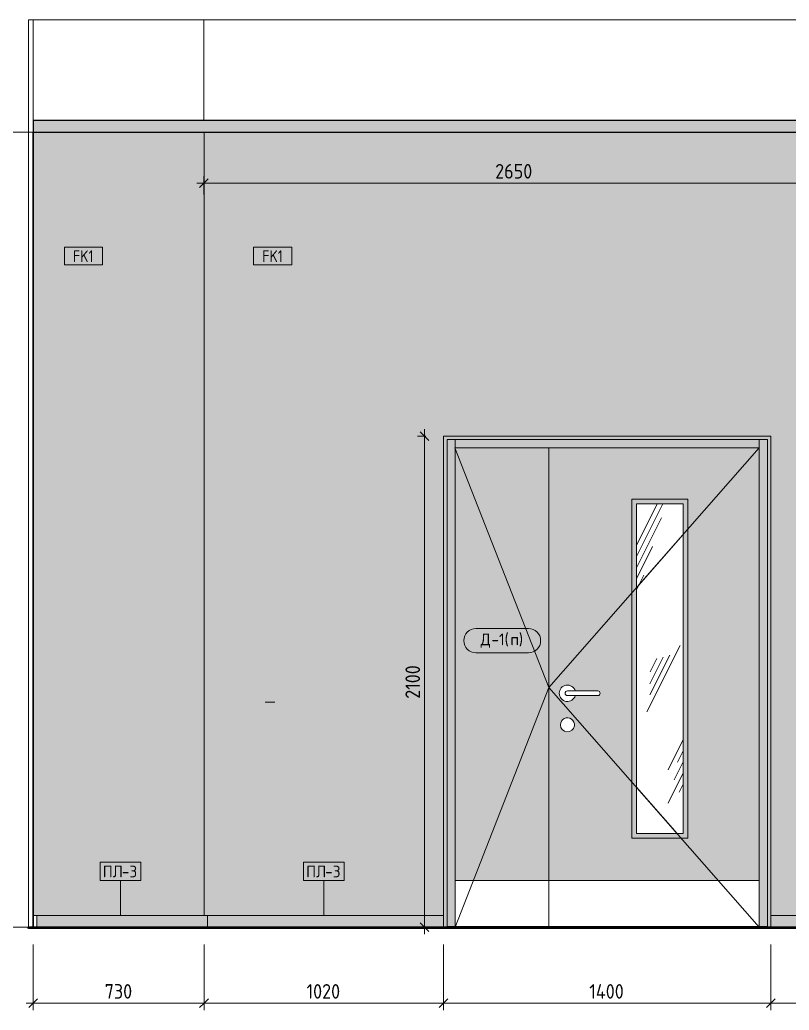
# Model space of a CAD drawing. Header units: millimetres. Extents: x 36646 to 169412, y -1987 to 12080.
# Drawn here: x 128357 to 131647, y 3845 to 8080 of the extents above; entities that cross this region are included whole.
import ezdxf

# ---------------------------------------------------------------- set-up
doc = ezdxf.new("R2010")
doc.units = ezdxf.units.MM
for name, color, linetype, lineweight in [('A-ANNO-DIMS', 7, 'Continuous', 9), ('A-ANNO-DIMS-25', 7, 'Continuous', 9), ('A-DETL', 7, 'Continuous', 9), ('A-DOOR', 7, 'Continuous', 9), ('A-DOOR-FRAM-1', 7, 'Continuous', 9), ('A-DOOR-IDEN', 7, 'Continuous', 9), ('A-FLOR', 7, 'Continuous', 9), ('A-GENM', 7, 'Continuous', 9), ('A-GENM-IDEN', 7, 'Continuous', 9), ('A-WALL', 7, 'Continuous', 9), ('A-WALL-IDEN', 7, 'Continuous', 9), ('A-WALL-PATT', 7, 'Continuous', 9), ('G-ANNO-DIMS', 7, 'Continuous', 9), ('I-WALL', 7, 'Continuous', 9), ('Q-SPCQ', 7, 'Continuous', 9)]:
    doc.layers.add(name, color=color, linetype=linetype, lineweight=lineweight)
for name, color, linetype, lineweight, true_color in [('A-CLNG-1', 7, 'Continuous', 9, 0x787878), ('A-CLNG-FNSH-1', 7, 'Continuous', 30, 0x3c3c3c), ('A-FLOR-FNSH-1', 7, 'Continuous', 30, 0x3c3c3c), ('A-WALL-4', 7, 'Continuous', 40, 0x3c3c3c), ('A-WALL-FNSH-2', 7, 'Continuous', 30, 0x3c3c3c), ('Q-SPCQ-1', 1, 'Continuous', 9, 0xff0000)]:
    doc.layers.add(name, color=color, linetype=linetype, lineweight=lineweight, true_color=true_color)
doc.styles.add('GOST Common_1', font='GOST_Common.ttf', dxfattribs={"height": 50})
doc.styles.add('GOST Common_2', font='GOST_Common.ttf', dxfattribs={"width": 0.9, "height": 50})
doc.styles.add('ISOCPEUR_1', font='isocpeur.ttf', dxfattribs={"width": 0.9, "height": 62.5})
doc.dimstyles.new('ISO-2_5_0_9К_БОЛЬШОЙ_2', dxfattribs={"dimscale": 304.8, "dimtxt": 62.248823, "dimasz": 0.123031, "dimexe": 0.098425, "dimexo": 0.246063, "dimgap": 0, "dimtad": 1, "dimdec": 0, "dimrnd": 10, "dimzin": 0, "dimdsep": 46, "dimtxsty": 'ISOCPEUR_1', "dimblk1": 'OBLIQUE', "dimblk2": 'OBLIQUE', "dimsah": 1, "dimcen": 0.09, "dimdle": 0.098425, "dimazin": 0, "dimtfac": 1, "dimtdec": 4, "dimtix": 1, "dimtmove": 0, "dimatfit": 3, "dimfxl": 1, "dimtvp": 1, "dimtolj": 1, "dimtzin": 0, "dimarcsym": 2})

# ---------------------------------------------------------------- blocks, each defined once
blk = doc.blocks.new('110_Дверь_СКБ_2Ст - Д-1 Лестничная клетка EIS60-24319353-Развертка 2_30-4')
at = {"layer": 'A-DOOR'}
blk.add_hatch(color=256, dxfattribs=at).paths.add_polyline_path([(-73614.3, 4400), (-73255, 4400), (-73255, 6250), (-73655, 6250), (-73655, 4400)])
h = blk.add_hatch(color=256, dxfattribs=at)
h.paths.add_polyline_path([(-73255, 4400), (-72355, 4400), (-72355, 6250), (-73255, 6250), (-73255, 4680.4)])
h.paths.add_polyline_path([(-72680, 4600), (-72880, 4600), (-72880, 6010), (-72680, 6010), (-72680, 4680.4)])
h.paths.add_polyline_path([(-73177.1, 5035.1), (-73184.5, 5036.5), (-73191.2, 5039.8), (-73197, 5044.6), (-73201.3, 5050.6), (-73204.1, 5057.6), (-73205, 5065), (-73204, 5072.5), (-73201.3, 5079.5), (-73196.8, 5085.6), (-73190.9, 5090.4), (-73183.7, 5093.7), (-73176.6, 5095), (-73169.1, 5094.4), (-73161.9, 5092), (-73155.6, 5087.9), (-73150.5, 5082.3), (-73147, 5075.6), (-73145.2, 5068.3), (-73145.3, 5060.7), (-73147.3, 5053.5), (-73151, 5047), (-73156.2, 5041.6), (-73162.5, 5037.7), (-73169.7, 5035.5)])
h.paths.add_polyline_path([(-73175.5, 5165), (-73184.5, 5166.3), (-73192.8, 5169.9), (-73199.9, 5175.4), (-73205.4, 5182.7), (-73208.8, 5191), (-73210, 5200), (-73208.8, 5209), (-73205.4, 5217.3), (-73199.9, 5224.6), (-73192.8, 5230.1), (-73183.7, 5233.8), (-73175, 5234.9), (-73166.5, 5234), (-73158.1, 5230.7), (-73150.8, 5225.3), (-73145.1, 5218.3), (-73141.5, 5210), (-73045, 5210), (-73042.4, 5209.7), (-73040, 5208.7), (-73037.9, 5207.1), (-73036.3, 5205), (-73035.3, 5202.6), (-73035, 5200), (-73035.3, 5197.4), (-73036.3, 5195), (-73037.9, 5192.9), (-73040.2, 5191.2), (-73042.4, 5190.3), (-73045, 5190), (-73141.5, 5190), (-73145.1, 5181.7), (-73150.8, 5174.7), (-73158.1, 5169.3), (-73166.5, 5166), (-73175, 5165.1)])
h = blk.add_hatch(dxfattribs=at)
h.set_pattern_fill('FP_29', color=256, style=0, pattern_type=2)
h.set_pattern_definition([(63.435, (63.5, 31.75), (-255.5833, 766.7475), [317.5, -190.5, 317.5, -190.5, -403.903]), (63.435, (63.5, 31.75), (-255.5833, 766.7475), [-1016, 127, -276.903]), (63.435, (47.6, 47.6), (-255.5833, 766.7475), [254, -317.5, 190.5, -190.5, -467.403]), (63.435, (47.6, 47.6), (-255.5833, 766.7475), [-952.5, 222.25, -245.153]), (63.435, (47.6, 95.25), (-255.5833, 766.7475), [190.5, -381, 127, -190.5, -530.903]), (63.435, (47.6, 95.25), (-255.5833, 766.7475), [-889, 285.75, -245.153]), (63.435, (95.25, 47.6), (-255.5833, 766.7475), [190.5, -381, 158.75, -6404.653]), (63.435, (142.9, 95.25), (-255.5833, 766.7475), [95.25, -476.25, 63.5, -6499.903]), (63.435, (63.5, 174.6), (-255.5833, 766.7475), [63.5, -476.25, 63.5, -254, -562.653]), (63.435, (63.5, 174.6), (-255.5833, 766.7475), [-857.25, 158.75, -403.903]), (63.435, (349.25, 127), (-255.5833, 766.7475), [317.5, -476.25, 381, -251.503]), (63.435, (349.25, 79.4), (-255.5833, 766.7475), [444.5, -317.5, 476.25, -188.003]), (63.435, (381, 95.25), (-255.5833, 766.7475), [508, -254, 381, -276.903]), (63.435, (428.6, 142.9), (-255.5833, 766.7475), [317.5, -444.5, 254, -403.903]), (63.435, (381, 238.1), (-255.5833, 766.7475), [158.75, -635, 190.5, -435.653]), (63.435, (476.25, 190.5), (-255.5833, 766.7475), [127, -635, 127, -530.903])])
h.paths.add_polyline_path([(-72880, 4600), (-72680, 4600), (-72680, 6010), (-72880, 6010), (-72880, 4680.4)])
at = {"layer": 'A-DOOR-FRAM-1'}
for points in [[(-73705, 4200), (-73690, 4200), (-73690, 6285), (-72320, 6285), (-72320, 4202), (-72318.3, 4202), (-72318.3, 4200), (-72305, 4200), (-72305, 6300), (-73705, 6300), (-73705, 4210)], [(-73688.3, 4200), (-73688.3, 4202), (-73655, 4202), (-73655, 6285), (-73690, 6285), (-73690, 4200)], [(-73655, 6250), (-72355, 6250), (-72355, 6285), (-73655, 6285)], [(-72322.6, 4202), (-72320, 4202), (-72320, 6285), (-72355, 6285), (-72355, 4202)]]:
    blk.add_hatch(color=256, dxfattribs=at).paths.add_polyline_path(points)
at = {"layer": 'A-DOOR'}
for p, q in [((-73255, 4400), (-73255, 6250)), ((-73255, 4400), (-73255, 6250)), ((-72900, 6030), (-72660, 6030)), ((-72900, 6030), (-72900, 4580)), ((-72660, 6030), (-72660, 4580)), ((-72880, 4600), (-72880, 6010)), ((-72880, 6010), (-72680, 6010)), ((-72680, 6010), (-72680, 4600)), ((-72680, 5878.9), (-72880, 5651.4)), ((-73045, 5210), (-73175, 5210)), ((-73175, 5210), (-73141.5, 5210)), ((-73175, 5190), (-73045, 5190)), ((-73141.5, 5190), (-73175, 5190)), ((-72880, 4797.9), (-72706.2, 4600)), ((-72900, 4580), (-72660, 4580)), ((-72680, 4600), (-72880, 4600)), ((-73255, 4400), (-73655, 4400)), ((-73255, 4400), (-72355, 4400)), ((-73255, 4202), (-73255, 4400)), ((-73255, 4202), (-73255, 4400))]:
    blk.add_line(p, q, dxfattribs=at)
for centre, radius, start, end in [((-73175, 5200), 35, 16.6015, 180), ((-73175, 5200), 10, 90, 270), ((-73175, 5200), 10, 90, 270), ((-73045, 5200), 10, 270, 90), ((-73175, 5200), 35, 180, 343.3985), ((-73175, 5065), 30, 351.8301, 180), ((-73175, 5065), 30, 180, 351.8301)]:
    blk.add_arc(centre, radius, start, end, dxfattribs=at)
at = {"layer": 'A-DOOR-FRAM-1'}
for p, q in [((-73690, 4200), (-73690, 6285)), ((-73690, 6285), (-72320, 6285)), ((-73655, 6250), (-73655, 6285)), ((-73655, 6285), (-73655, 4202)), ((-72355, 6285), (-72355, 6250)), ((-72355, 6285), (-72355, 4202)), ((-72320, 6285), (-72320, 4202)), ((-73655, 6250), (-72355, 6250))]:
    blk.add_line(p, q, dxfattribs=at)
blk = doc.blocks.new('Плинтус - Плинтус темный _ст_школа_-32862125-Развертка 2_30-4')
at = {"layer": 'A-GENM'}
for p, q in [((-75444, 4250), (-75459, 4250)), ((-75459, 4250), (-75459, 4200)), ((-75444, 4200), (-75444, 4250)), ((-75459, 4200), (-75444, 4200))]:
    blk.add_line(p, q, dxfattribs=at)
blk = doc.blocks.new('Плинтус - Плинтус темный _ст_школа_-32862126-Развертка 2_30-4')
at = {"layer": 'A-GENM'}
blk.add_hatch(color=256, dxfattribs=at).paths.add_polyline_path([(-74730, 4200), (-74714, 4200), (-74714, 4250), (-75444, 4250), (-75444, 4200), (-74750, 4200)])
for p in [(-75444, 4250), (-74714, 4200)]:
    blk.add_line(p, (-74714, 4250), dxfattribs=at)
blk = doc.blocks.new('Плинтус - Плинтус темный _ст_школа_-32862127-Развертка 2_30-4')
at = {"layer": 'A-GENM'}
blk.add_line((-74714, 4250), (-74714, 4200), dxfattribs=at)
blk = doc.blocks.new('Плинтус - Плинтус темный _ст_школа_-32862128-Развертка 2_30-4')
at = {"layer": 'A-GENM'}
blk.add_hatch(color=256, dxfattribs=at).paths.add_polyline_path([(-74044.8, 4200), (-73705, 4200), (-73705, 4250), (-74714, 4250), (-74714, 4200), (-74331.9, 4200)])
for p, q in [((-74714, 4250), (-73705, 4250)), ((-73705, 4250), (-73705, 4200))]:
    blk.add_line(p, q, dxfattribs=at)
blk = doc.blocks.new('Плинтус - Плинтус темный _ст_школа_-32862129-Развертка 2_30-4')
at = {"layer": 'A-GENM'}
blk.add_hatch(color=256, dxfattribs=at).paths.add_polyline_path([(-72100, 4200), (-71745, 4200), (-71745, 4202), (-71735, 4202), (-71735, 4250), (-72305, 4250), (-72305, 4200)])
for p, q in [((-72305, 4250), (-71735, 4250)), ((-72305, 4200), (-72305, 4250)), ((-71735, 4250), (-71735, 4202))]:
    blk.add_line(p, q, dxfattribs=at)
blk = doc.blocks.new('Дистанционный пожарный извещатель - Монтируемые на перекрытии-30348713-Развертка 2_30-4')
at = {"layer": 'Q-SPCQ'}
for p, q in [((-39224.2, 5161.6), (-39229.2, 5161.6)), ((-39224.2, 5161.6), (-39211.1, 5161.6)), ((-39194.2, 5161.6), (-39224.2, 5161.6)), ((-39211.1, 5161.6), (-39194.2, 5161.6)), ((-39194.2, 5161.6), (-39188.4, 5161.6))]:
    blk.add_line(p, q, dxfattribs=at)
blk = doc.blocks.new('DIMBLOCK75-Развертка 2_30-4')
at = {"layer": 'A-ANNO-DIMS-25'}
for p, q in [((128413.4, 4125), (128413.4, 3844.6)), ((128413.4, 3874.6), (128413.4, 4120)), ((129144.4, 4125), (129144.4, 3844.6)), ((129144.4, 3874.6), (129144.4, 4120)), ((128383.4, 3874.6), (129144.4, 3874.6))]:
    blk.add_line(p, q, dxfattribs=at)
at = {"layer": 'A-ANNO-DIMS-25', "lineweight": 20}
for p, q in [((128413.4, 3874.6), (128394.7, 3855.9)), ((128413.4, 3874.6), (128432.2, 3893.4)), ((129144.4, 3874.6), (129125.7, 3855.9)), ((129144.4, 3874.6), (129163.2, 3893.4))]:
    blk.add_line(p, q, dxfattribs=at)
at = {"layer": 'A-ANNO-DIMS-25', "color": 0, "insert": (128719.7, 3956.3), "char_height": 62.5, "width": 142.215, "attachment_point": 1, "line_spacing_factor": 1.149209, "style": 'ISOCPEUR_1'}
blk.add_mtext('730', dxfattribs=at)
blk = doc.blocks.new('_Oblique')
at = {"color": 0, "linetype": 'ByBlock', "lineweight": -2}
blk.add_line((-0.5, -0.5), (0.5, 0.5), dxfattribs=at)
blk = doc.blocks.new('DIMBLOCK76-Развертка 2_30-4')
at = {"layer": 'A-ANNO-DIMS-25'}
for p, q in [((129144.4, 4125), (129144.4, 3844.6)), ((129144.4, 3874.6), (129144.4, 4120)), ((130168.4, 4125), (130168.4, 3844.6)), ((130168.4, 3874.6), (130168.4, 4120)), ((129144.4, 3874.6), (130168.4, 3874.6))]:
    blk.add_line(p, q, dxfattribs=at)
at = {"layer": 'A-ANNO-DIMS-25', "lineweight": 20}
for p, q in [((129144.4, 3874.6), (129125.7, 3855.9)), ((129144.4, 3874.6), (129163.2, 3893.4)), ((130168.4, 3874.6), (130149.7, 3855.9)), ((130168.4, 3874.6), (130187.2, 3893.4))]:
    blk.add_line(p, q, dxfattribs=at)
at = {"layer": 'A-ANNO-DIMS-25', "color": 0, "insert": (129582.8, 3956.3), "char_height": 62.5, "width": 176.691, "attachment_point": 1, "line_spacing_factor": 1.149209, "style": 'ISOCPEUR_1'}
blk.add_mtext('1020', dxfattribs=at)
blk = doc.blocks.new('DIMBLOCK77-Развертка 2_30-4')
at = {"layer": 'A-ANNO-DIMS-25'}
for p, q in [((130168.4, 4125), (130168.4, 3844.6)), ((130168.4, 3874.6), (130168.4, 4120)), ((131568.4, 4125), (131568.4, 3844.6)), ((131568.4, 3874.6), (131568.4, 4120)), ((130168.4, 3874.6), (131568.4, 3874.6))]:
    blk.add_line(p, q, dxfattribs=at)
at = {"layer": 'A-ANNO-DIMS-25', "lineweight": 20}
for p, q in [((130168.4, 3874.6), (130149.7, 3855.9)), ((130168.4, 3874.6), (130187.2, 3893.4)), ((131568.4, 3874.6), (131549.7, 3855.9)), ((131568.4, 3874.6), (131587.2, 3893.4))]:
    blk.add_line(p, q, dxfattribs=at)
at = {"layer": 'A-ANNO-DIMS-25', "color": 0, "insert": (130791.8, 3956.3), "char_height": 62.5, "width": 183.873, "attachment_point": 1, "line_spacing_factor": 1.149209, "style": 'ISOCPEUR_1'}
blk.add_mtext('1400', dxfattribs=at)
blk = doc.blocks.new('DIMBLOCK78-Развертка 2_30-4')
at = {"layer": 'A-ANNO-DIMS-25'}
for p, q in [((131568.4, 4125), (131568.4, 3844.6)), ((131568.4, 3874.6), (131568.4, 4120)), ((132138.4, 4125), (132138.4, 3844.6)), ((132138.4, 3874.6), (132138.4, 4120)), ((131568.4, 3874.6), (132138.4, 3874.6))]:
    blk.add_line(p, q, dxfattribs=at)
at = {"layer": 'A-ANNO-DIMS-25', "lineweight": 20}
for p, q in [((131568.4, 3874.6), (131549.7, 3855.9)), ((131568.4, 3874.6), (131587.2, 3893.4)), ((132138.4, 3874.6), (132119.7, 3855.9)), ((132138.4, 3874.6), (132157.2, 3893.4))]:
    blk.add_line(p, q, dxfattribs=at)
at = {"layer": 'A-ANNO-DIMS-25', "color": 0, "insert": (131794.2, 3956.3), "char_height": 62.5, "width": 142.215, "attachment_point": 1, "line_spacing_factor": 1.149209, "style": 'ISOCPEUR_1'}
blk.add_mtext('570', dxfattribs=at)
blk = doc.blocks.new('М_стена_0001 - Типоразмер_без рамки-25382661-Развертка 2_30-4')
at = {"layer": 'A-WALL-IDEN'}
for p, q in [((-75162.8, 7107.9), (-75326.1, 7107.9)), ((-75326.1, 7107.9), (-75326.1, 7032.9)), ((-75162.8, 7032.9), (-75162.8, 7107.9)), ((-75326.1, 7032.9), (-75162.8, 7032.9))]:
    blk.add_line(p, q, dxfattribs=at)
blk = doc.blocks.new('М_двери - Типоразмер_рамка-25223575-Развертка 2_30-4')
at = {"layer": 'A-DOOR-IDEN'}
for p, q in [((-73341.5, 5477.1), (-73566.3, 5477.1)), ((-73566.3, 5373.1), (-73341.5, 5373.1))]:
    blk.add_line(p, q, dxfattribs=at)
for centre, start, end in [((-73566.3, 5425.1), 90, 270), ((-73341.5, 5425.1), 270, 90)]:
    blk.add_arc(centre, 52, start, end, dxfattribs=at)
blk = doc.blocks.new('Mark Reiling - Mark Reiling-26174330-Развертка 2_30-4')
at = {"layer": 'A-GENM-IDEN'}
for p, q in [((-75173.2, 4477.8), (-75173.2, 4399)), ((-75173.2, 4477.8), (-74999.8, 4477.8)), ((-74999.8, 4477.8), (-75173.2, 4477.8)), ((-75173.2, 4477.8), (-75173.2, 4399)), ((-74999.8, 4399), (-74999.8, 4477.8)), ((-74999.8, 4399), (-74999.8, 4477.8)), ((-75173.2, 4399), (-74999.8, 4399)), ((-75173.2, 4399), (-74999.8, 4399))]:
    blk.add_line(p, q, dxfattribs=at)
blk = doc.blocks.new('DIMBLOCK97-Развертка 2_30-4')
at = {"layer": 'A-ANNO-DIMS-25', "lineweight": 20}
for p, q in [((130087.3, 6300), (130068.6, 6318.7)), ((130087.3, 6300), (130106.1, 6281.2)), ((130087.3, 4200), (130068.6, 4218.7)), ((130087.3, 4200), (130106.1, 4181.2))]:
    blk.add_line(p, q, dxfattribs=at)
at = {"layer": 'A-ANNO-DIMS-25'}
for p, q in [((130087.3, 4170), (130087.3, 6330)), ((130093.4, 6300), (130057.3, 6300)), ((130087.3, 6300), (130093.4, 6300)), ((130018.4, 4200), (130117.3, 4200)), ((130087.3, 4200), (130018.4, 4200))]:
    blk.add_line(p, q, dxfattribs=at)
at = {"layer": 'A-ANNO-DIMS-25', "color": 0, "insert": (130005.7, 5176.4), "char_height": 62.5, "width": 176.691, "attachment_point": 1, "rotation": 90, "line_spacing_factor": 1.149209, "style": 'ISOCPEUR_1'}
blk.add_mtext('2100', dxfattribs=at)
blk = doc.blocks.new('DIMBLOCK101-Развертка 2_30-4')
at = {"layer": 'A-ANNO-DIMS-25'}
for p, q in [((129113.4, 7382.1), (131793.4, 7382.1)), ((129143.4, 7333.6), (129143.4, 7412.1)), ((129143.4, 7382.1), (129143.4, 7333.6)), ((131793.4, 7264), (131793.4, 7412.1)), ((131793.4, 7382.1), (131793.4, 7264))]:
    blk.add_line(p, q, dxfattribs=at)
at = {"layer": 'A-ANNO-DIMS-25', "lineweight": 20}
for p, q in [((129143.4, 7382.1), (129124.7, 7363.3)), ((129143.4, 7382.1), (129162.2, 7400.8)), ((131793.4, 7382.1), (131774.7, 7363.3)), ((131793.4, 7382.1), (131812.2, 7400.8))]:
    blk.add_line(p, q, dxfattribs=at)
at = {"layer": 'A-ANNO-DIMS-25', "color": 0, "insert": (130389.4, 7463.7), "char_height": 62.5, "width": 189.619, "attachment_point": 1, "line_spacing_factor": 1.149209, "style": 'ISOCPEUR_1'}
blk.add_mtext('2650', dxfattribs=at)

msp = doc.modelspace()

# ---------------------------------------------------------------- hatches: boundary and pattern name
at = {"layer": 'A-CLNG-1'}
msp.add_hatch(color=256, dxfattribs=at).paths.add_polyline_path([(144467.27, 7600), (165112.4439, 7600), (165112.4439, 7650), (128414.4438, 7650), (128414.4438, 7600), (143942.4438, 7600)])
at = {"layer": 'A-FLOR'}
msp.add_hatch(color=256, dxfattribs=at).paths.add_polyline_path([(131114.6559, 4200), (131555.1636, 4200), (131555.1636, 4202), (130185.1636, 4202), (130185.1636, 4200), (130993.4438, 4200)])
at = {"layer": 'A-WALL-PATT'}
for points in [[(128414.9438, 4250), (129143.4438, 4250), (129143.4438, 7600), (128414.4438, 7600), (128414.4438, 4250)], [(129144.4438, 4250), (129144.4438, 7600), (129143.4438, 7600), (129143.4438, 4250)]]:
    msp.add_hatch(color=256, dxfattribs=at).paths.add_polyline_path(points)
h = msp.add_hatch(color=256, dxfattribs=at)
h.paths.add_polyline_path([(143606.172, 4250), (143942.4438, 4250), (143942.4438, 7600), (129144.4438, 7600), (129144.4438, 4250), (130168.4438, 4250), (130168.4438, 6300), (131568.4438, 6300), (131568.4438, 4250), (131793.4438, 4250), (131793.4438, 6613.0617), (134264.1652, 7512.3307), (137595.2429, 6662.07), (139761.2213, 7450.4216), (141113.4438, 6930), (141113.4438, 4300), (141063.4438, 4300), (141063.4438, 6893.0019), (139762.6015, 7397.7151), (137674.6946, 6637.7791), (138593.4438, 6356.8893), (138593.4438, 4250), (143534.4138, 4250)])
h.paths.add_polyline_path([(165112.4439, 4250), (165112.4439, 7600), (164312.4439, 7600), (164312.4439, 4250), (165101.6645, 4250)])
h.paths.add_polyline_path([(161689.23, 4250), (161812.4439, 4250), (161812.4439, 7600), (155443.4437, 7600), (155443.4437, 4250), (161545.7137, 4250)])
h.paths.add_polyline_path([(152934.7337, 4250), (152943.4437, 4250), (152943.4437, 7600), (146442.4438, 7600), (146442.4438, 4250), (152875.7164, 4250)])
h.paths.add_polyline_path([(139763.4438, 6400), (139763.4438, 6800), (140963.4438, 6800), (140963.4438, 6400), (139874.7473, 6400)])
h.paths.add_polyline_path([(149963.4438, 6400), (148763.4438, 6400), (148763.4438, 6800), (149963.4438, 6800)])
h.paths.add_polyline_path([(158244.838, 6400), (157763.4437, 6400), (157763.4437, 6800), (158963.4437, 6800), (158963.4437, 6400)])

# ---------------------------------------------------------------- linework, layer by layer
at = {"layer": 'A-CLNG-FNSH-1'}
for p, q in [((165112.4439, 7650), (128414.4438, 7650)), ((128414.4438, 7650), (128414.4438, 7600)), ((128414.4438, 7600), (165112.4439, 7600))]:
    msp.add_line(p, q, dxfattribs=at)
at = {"layer": 'A-DETL'}
for q in [(130217.0573, 6250), (131518.4438, 6250), (130218.4438, 4200), (131518.4438, 4200)]:
    msp.add_line((130618.4438, 5225), q, dxfattribs=at)
at = {"layer": 'A-FLOR'}
for p, q in [((128393.4406, 8080), (165133.4439, 8080)), ((128393.4438, 4195), (128393.4406, 4195)), ((130185.1636, 4202), (131555.1636, 4202)), ((130185.1636, 4200), (130185.1636, 4202)), ((131555.1636, 4202), (131555.1636, 4200))]:
    msp.add_line(p, q, dxfattribs=at)
at = {"layer": 'A-FLOR-FNSH-1'}
for p, q in [((145077.4438, 4200), (128393.4438, 4200)), ((128393.4438, 4195), (165133.622, 4195))]:
    msp.add_line(p, q, dxfattribs=at)
at = {"layer": 'A-GENM-IDEN'}
for p, q in [((128786.9438, 4250), (128786.9438, 4397.9553)), ((129656.4438, 4250), (129656.4438, 4397.9553))]:
    msp.add_line(p, q, dxfattribs=at)
at = {"layer": 'A-WALL'}
msp.add_line((128393.4438, 4200), (128393.4438, 8080.3545), dxfattribs=at)
at = {"layer": 'A-WALL-4'}
msp.add_line((128393.4438, 4194.676), (128393.4438, 4200), dxfattribs=at)
at = {"layer": 'A-WALL-FNSH-2'}
for p, q in [((128413.4438, 7650), (128413.4438, 4200)), ((128414.4438, 7650), (128413.4438, 7650)), ((128414.4438, 4200), (128414.4438, 7600))]:
    msp.add_line(p, q, dxfattribs=at)
at = {"layer": 'G-ANNO-DIMS'}
for p, q in [((128504.3641, 7600), (128228.3233, 7600)), ((128451.0553, 4200), (128198.9915, 4200))]:
    msp.add_line(p, q, dxfattribs=at)
at = {"layer": 'I-WALL'}
for p, q in [((128413.4438, 7650), (128413.4438, 8080.3545)), ((129143.4438, 7650), (129143.4438, 8080)), ((129144.4438, 7600), (129144.4438, 4250)), ((130168.4438, 4250), (130168.4438, 6300)), ((130168.4438, 6300), (131568.4438, 6300)), ((131568.4438, 6300), (131568.4438, 4250))]:
    msp.add_line(p, q, dxfattribs=at)

# ---------------------------------------------------------------- block references
at = {"layer": 'A-DOOR'}
msp.add_blockref('110_Дверь_СКБ_2Ст - Д-1 Лестничная клетка EIS60-24319353-Развертка 2_30-4', (203873.4438, 0), dxfattribs=at)
at = {"layer": 'A-DOOR-IDEN'}
msp.add_blockref('М_двери - Типоразмер_рамка-25223575-Развертка 2_30-4', (203873.4438, 0), dxfattribs=at)
at = {"layer": 'A-GENM'}
for name in ['Плинтус - Плинтус темный _ст_школа_-32862125-Развертка 2_30-4', 'Плинтус - Плинтус темный _ст_школа_-32862126-Развертка 2_30-4', 'Плинтус - Плинтус темный _ст_школа_-32862127-Развертка 2_30-4', 'Плинтус - Плинтус темный _ст_школа_-32862128-Развертка 2_30-4', 'Плинтус - Плинтус темный _ст_школа_-32862129-Развертка 2_30-4']:
    msp.add_blockref(name, (203873.4438, 0), dxfattribs=at)
at = {"layer": 'A-GENM-IDEN'}
for p in [(203873.4438, 0), (204742.9438, 0)]:
    msp.add_blockref('Mark Reiling - Mark Reiling-26174330-Развертка 2_30-4', p, dxfattribs=at)
at = {"layer": 'A-WALL-IDEN'}
for p in [(203873.4438, 0), (204682.727, 0)]:
    msp.add_blockref('М_стена_0001 - Типоразмер_без рамки-25382661-Развертка 2_30-4', p, dxfattribs=at)
at = {"layer": 'Q-SPCQ-1'}
msp.add_blockref('Дистанционный пожарный извещатель - Монтируемые на перекрытии-30348713-Развертка 2_30-4', (168635.4437, 0), dxfattribs=at)

# ---------------------------------------------------------------- texts
at = {"layer": 'A-DOOR-IDEN', "char_height": 50, "attachment_point": 1, "style": 'GOST Common_1'}
for s, insert, width in [('\\fGOST Common|b0|i0|c204|p34|;Д', (130327.1379, 5455.4254), 56.118125), ('-1(', (130373.44, 5455.4254), 98.206719), ('\\fGOST Common|b0|i0|c204|p34|;п', (130454.4686, 5455.4254), 44.092812), ('\\fGOST Common|b0|i0|c204|p34|;)', (130490.8488, 5455.4254), 24.050625)]:
    msp.add_mtext(s, dxfattribs=dict(at, insert=insert, width=width))
at = {"layer": 'A-GENM-IDEN', "char_height": 50, "attachment_point": 1, "style": 'GOST Common_1'}
for s, insert, width in [('ПЛ', (128711.7956, 4462.8485), 98.206719), ('-3', (128792.8243, 4462.8485), 86.181406), ('ПЛ', (129581.2956, 4462.8485), 98.206719), ('-3', (129662.3243, 4462.8485), 86.181406)]:
    msp.add_mtext(s, dxfattribs=dict(at, insert=insert, width=width))
at = {"layer": 'A-WALL-IDEN', "char_height": 50, "width": 111.835406, "attachment_point": 1, "style": 'GOST Common_2'}
for insert in [(128584.1337, 7094.3301), (129393.4169, 7094.3301)]:
    msp.add_mtext('FK1', dxfattribs=dict(at, insert=insert))

# ---------------------------------------------------------------- dimensions: what is measured, and where the dimension line sits
at = {"layer": 'A-ANNO-DIMS'}
for base, p1, p2, override, picture, middle in [((131793.4438, 7382.0505), (129143.4438, 7408.567), (131793.4438, 7188.9622), {"dimpost": '<>', "dimfxl": 2659.083731}, 'DIMBLOCK101-Развертка 2_30-4', (130468.4438, 7413.3005)), ((129144.4438, 3874.6321), (128413.4438, 4200), (129144.4438, 4200), {"dimpost": '<>', "dimfxl": 730.999993}, 'DIMBLOCK75-Развертка 2_30-4', (128778.9438, 3905.8821)), ((130168.4438, 3874.6321), (129144.4438, 4200), (130168.4438, 4200), {"dimpost": '<>', "dimfxl": 1024.000007}, 'DIMBLOCK76-Развертка 2_30-4', (129656.4438, 3905.8821)), ((131568.4438, 3874.6321), (130168.4438, 4200), (131568.4438, 4200), {"dimpost": '<>', "dimfxl": 1400}, 'DIMBLOCK77-Развертка 2_30-4', (130868.4438, 3905.8821)), ((132138.4438, 3874.6321), (131568.4438, 4200), (132138.4438, 4200), {"dimpost": '<>', "dimfxl": 570}, 'DIMBLOCK78-Развертка 2_30-4', (131853.4438, 3905.8821))]:
    dim = msp.add_linear_dim(base=base, p1=p1, p2=p2, dimstyle='ISO-2_5_0_9К_БОЛЬШОЙ_2', override=override, dxfattribs=at)
    dim.commit()
    dim.dimension.update_dxf_attribs({"geometry": picture, "text_midpoint": middle})
dim = msp.add_linear_dim(base=(130087.3254, 6300), p1=(129943.4438, 4200), p2=(130168.4438, 6300), angle=90, dimstyle='ISO-2_5_0_9К_БОЛЬШОЙ_2', override={"dimpost": '<>', "dimfxl": 2112.019176}, dxfattribs=at)
dim.commit()
dim.dimension.update_dxf_attribs({"geometry": 'DIMBLOCK97-Развертка 2_30-4', "text_midpoint": (130056.0754, 5250)})

doc.saveas('drawing.dxf')
